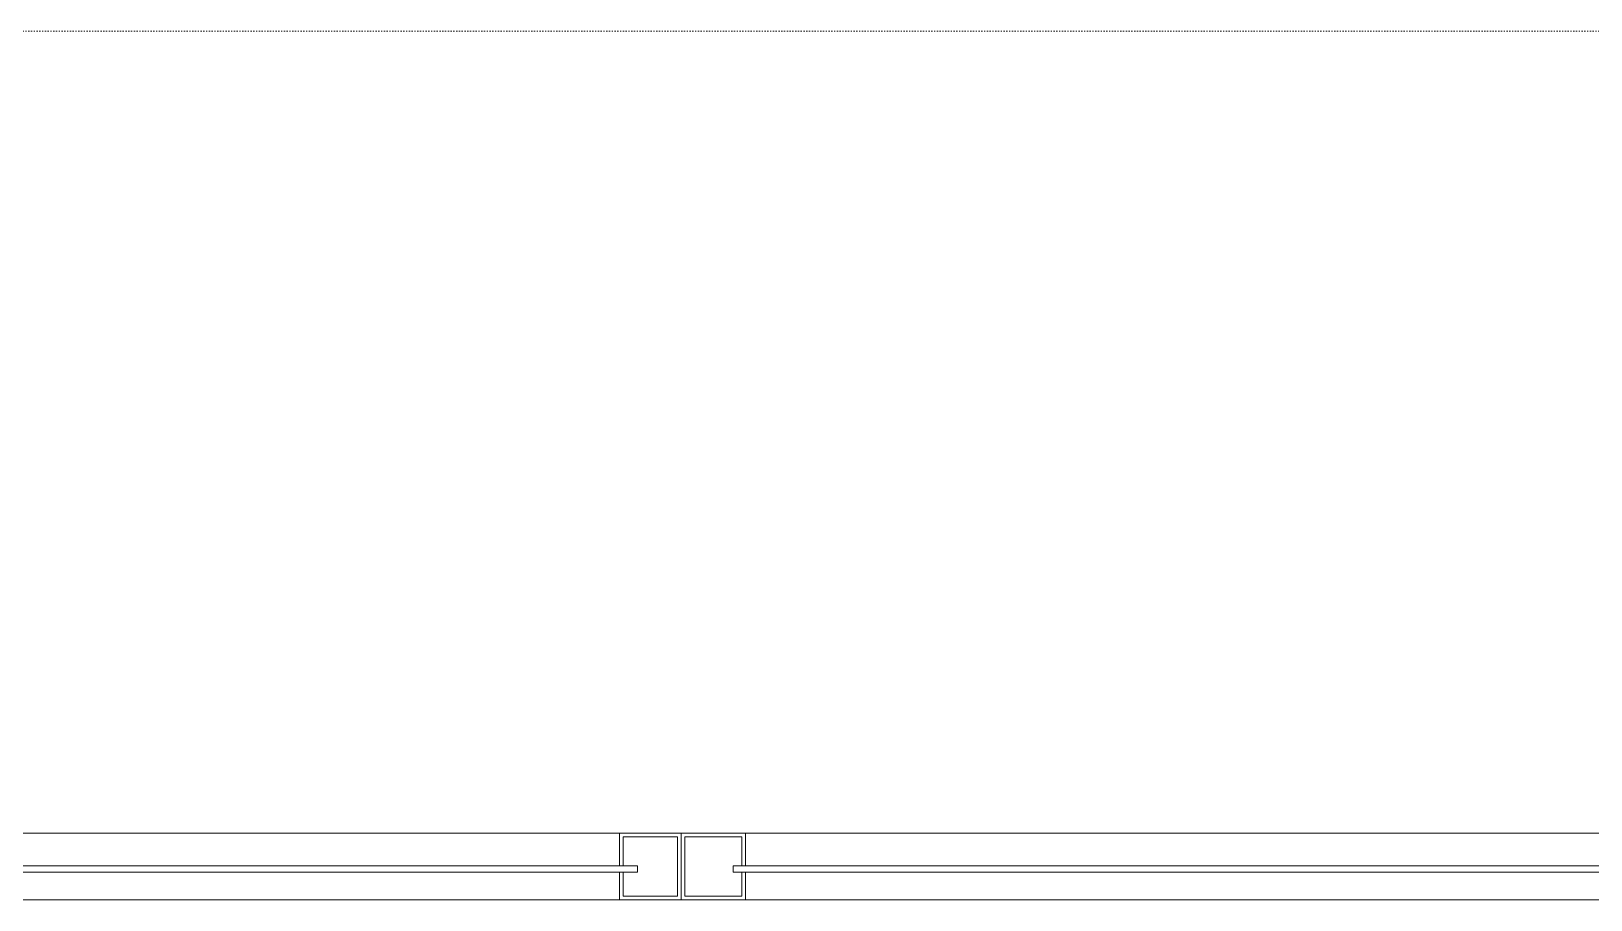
# Model space of a CAD drawing. Extents: x -1439 to 34962, y -872 to 8330.
# Drawn here: x 1087.8 to 1214.1, y 339.6 to 410 of the extents above; entities that cross this region are included whole.
import ezdxf

# ---------------------------------------------------------------- set-up
doc = ezdxf.new("R2010")
doc.units = 0
doc.linetypes.add('DOT2', pattern=[0.125, 0, -0.125])
doc.layers.get('0').update_dxf_attribs({"color": 9, "lineweight": 9})
for name, color, linetype, lineweight in [('06D', 9, 'Continuous', 9), ('10', 9, 'Continuous', 9), ('15', 9, 'Continuous', 9), ('20', 9, 'DOT2', 9)]:
    doc.layers.add(name, color=color, linetype=linetype, lineweight=lineweight)

# ---------------------------------------------------------------- blocks, each defined once
blk = doc.blocks.new('p-seksiyonel-5851')
at = {"layer": '06D'}
for points in [[(186.45, 2.7), (96.65, 2.7)], [(280.97, 2.7), (196.65, 2.7)], [(186.45, -2.7), (96.65, -2.7)], [(280.97, -2.7), (196.65, -2.7)]]:
    blk.add_lwpolyline(points, dxfattribs=at)
at = {"layer": '10'}
for points in [[(186.45, -0.05), (186.45, -2.7), (191.65, -2.7), (191.65, 2.7), (186.45, 2.7), (186.45, 0.45)], [(191.65, 2.7), (196.65, 2.7), (196.65, 0.45)], [(196.65, -0.05), (196.65, -2.7), (191.65, -2.7), (191.65, 2.7)], [(196.65, -0.05), (196.65, -2.7), (191.65, -2.7), (191.65, 2.7), (196.65, 2.7), (196.65, 0.45)], [(186.75, -0.05), (186.75, -2.4), (191.35, -2.4), (191.35, 2.4), (186.75, 2.4), (186.75, 0.45)], [(196.35, -0.05), (196.35, -2.4), (191.95, -2.4), (191.95, 2.4), (196.35, 2.4), (196.35, 0.45)]]:
    blk.add_lwpolyline(points, dxfattribs=at)
at = {"layer": '15'}
for points in [[(187.44, 0.45), (95.2, 0.45), (95.2, -0.05), (187.44, -0.05)], [(281.96, 0.45), (195.2, 0.45), (195.2, -0.05), (281.96, -0.05)]]:
    blk.add_lwpolyline(points, close=True, dxfattribs=at)
at = {"layer": '20'}
blk.add_lwpolyline([(-116.7, -1.22), (-116.7, -67.69), (299.99, -67.69), (299.99, -1.22)], dxfattribs=at)

msp = doc.modelspace()

# ---------------------------------------------------------------- block references
at = {"rotation": 180}
msp.add_blockref('p-seksiyonel-5851', (1332.05, 342.31), dxfattribs=at)

doc.saveas('drawing.dxf')
